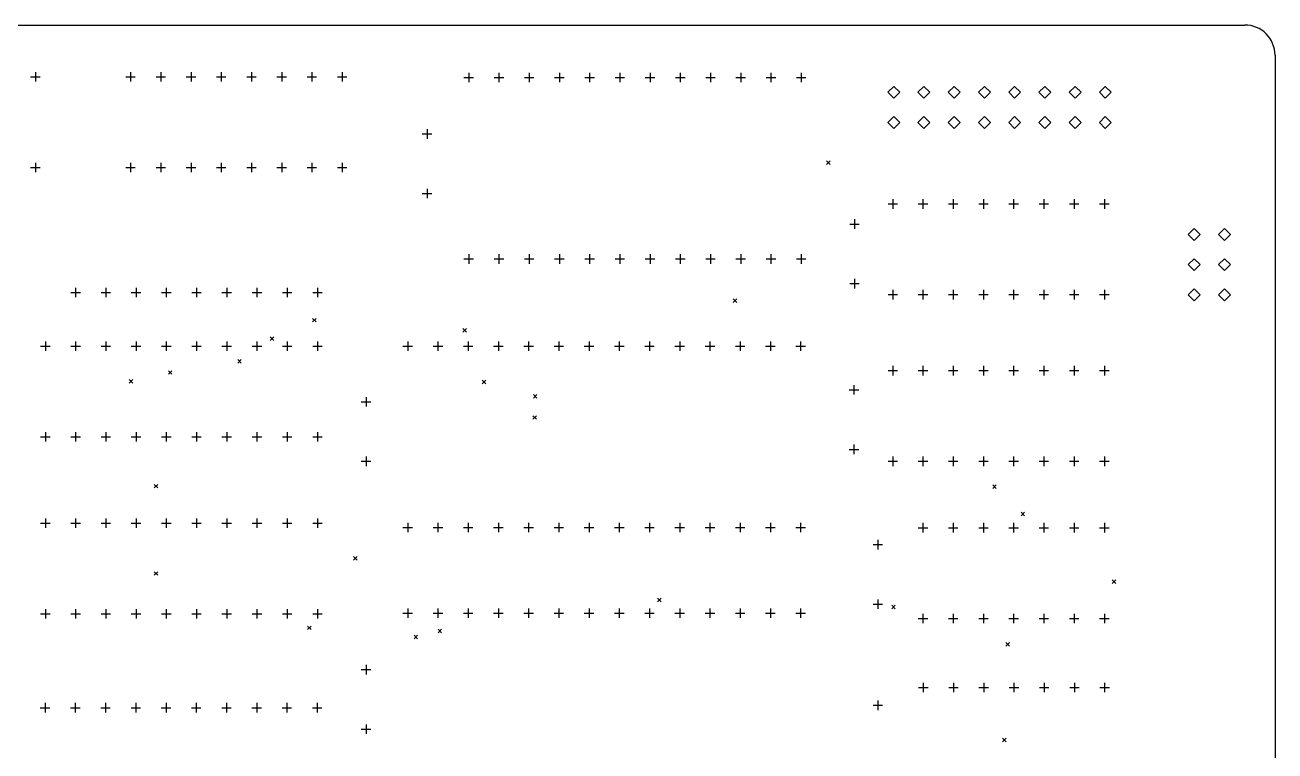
# Model space of a CAD drawing. Extents: x 1.25 to 9.55, y -6.99 to -1.14.
# Drawn here: x 5.415 to 9.551, y -3.544 to -1.143 of the extents above; entities that cross this region are included whole.
import ezdxf

# ---------------------------------------------------------------- set-up
doc = ezdxf.new("R2010")
doc.units = 0
doc.header["$MEASUREMENT"] = 0
doc.layers.add('BLACK', color=7, linetype='CONTINUOUS')

msp = doc.modelspace()

# ---------------------------------------------------------------- linework, layer by layer
at = {"layer": 'BLACK', "linetype": 'CONTINUOUS'}
for p, q in [((1.4392, -1.1437), (9.4508, -1.1427)), ((9.5508, -1.2427), (9.5508, -5.5339)), ((5.4339, -1.3142), (5.4654, -1.3142)), ((5.4496, -1.2984), (5.4496, -1.3299)), ((5.7488, -1.3142), (5.7803, -1.3142)), ((5.7646, -1.2984), (5.7646, -1.3299)), ((5.8488, -1.3142), (5.8803, -1.3142)), ((5.8646, -1.2984), (5.8646, -1.3299)), ((5.9488, -1.3142), (5.9803, -1.3142)), ((5.9646, -1.2984), (5.9646, -1.3299)), ((6.0488, -1.3142), (6.0803, -1.3142)), ((6.0646, -1.2984), (6.0646, -1.3299)), ((6.1488, -1.3142), (6.1803, -1.3142)), ((6.1646, -1.2984), (6.1646, -1.3299)), ((6.2488, -1.3142), (6.2803, -1.3142)), ((6.2646, -1.2984), (6.2646, -1.3299)), ((6.3488, -1.3142), (6.3803, -1.3142)), ((6.3646, -1.2984), (6.3646, -1.3299)), ((6.4488, -1.3142), (6.4803, -1.3142)), ((6.4646, -1.2984), (6.4646, -1.3299)), ((6.8675, -1.3165), (6.899, -1.3165)), ((6.8833, -1.3008), (6.8833, -1.3323)), ((6.9675, -1.3165), (6.999, -1.3165)), ((6.9833, -1.3008), (6.9833, -1.3323)), ((7.0675, -1.3165), (7.099, -1.3165)), ((7.0833, -1.3008), (7.0833, -1.3323)), ((7.1675, -1.3165), (7.199, -1.3165)), ((7.1833, -1.3008), (7.1833, -1.3323)), ((7.2675, -1.3165), (7.299, -1.3165)), ((7.2833, -1.3008), (7.2833, -1.3323)), ((7.3675, -1.3165), (7.399, -1.3165)), ((7.3833, -1.3008), (7.3833, -1.3323)), ((7.4675, -1.3165), (7.499, -1.3165)), ((7.4833, -1.3008), (7.4833, -1.3323)), ((7.5675, -1.3165), (7.599, -1.3165)), ((7.5833, -1.3008), (7.5833, -1.3323)), ((7.6675, -1.3165), (7.699, -1.3165)), ((7.6833, -1.3008), (7.6833, -1.3323)), ((7.7675, -1.3165), (7.799, -1.3165)), ((7.7833, -1.3008), (7.7833, -1.3323)), ((7.8675, -1.3165), (7.899, -1.3165)), ((7.8833, -1.3008), (7.8833, -1.3323)), ((7.9675, -1.3165), (7.999, -1.3165)), ((7.9833, -1.3008), (7.9833, -1.3323)), ((8.2894, -1.3457), (8.2697, -1.3654)), ((8.3091, -1.3654), (8.2894, -1.3457)), ((8.3894, -1.3457), (8.3697, -1.3654)), ((8.4091, -1.3654), (8.3894, -1.3457)), ((8.4894, -1.3457), (8.4697, -1.3654)), ((8.5091, -1.3654), (8.4894, -1.3457)), ((8.5894, -1.3457), (8.5697, -1.3654)), ((8.6091, -1.3654), (8.5894, -1.3457)), ((8.6894, -1.3457), (8.6697, -1.3654)), ((8.7091, -1.3654), (8.6894, -1.3457)), ((8.7894, -1.3457), (8.7697, -1.3654)), ((8.8091, -1.3654), (8.7894, -1.3457)), ((8.8894, -1.3457), (8.8697, -1.3654)), ((8.9091, -1.3654), (8.8894, -1.3457)), ((8.9894, -1.3457), (8.9697, -1.3654)), ((9.0091, -1.3654), (8.9894, -1.3457)), ((8.2697, -1.3654), (8.2894, -1.385)), ((8.2894, -1.385), (8.3091, -1.3654)), ((8.3697, -1.3654), (8.3894, -1.385)), ((8.3894, -1.385), (8.4091, -1.3654)), ((8.4697, -1.3654), (8.4894, -1.385)), ((8.4894, -1.385), (8.5091, -1.3654)), ((8.5697, -1.3654), (8.5894, -1.385)), ((8.5894, -1.385), (8.6091, -1.3654)), ((8.6697, -1.3654), (8.6894, -1.385)), ((8.6894, -1.385), (8.7091, -1.3654)), ((8.7697, -1.3654), (8.7894, -1.385)), ((8.7894, -1.385), (8.8091, -1.3654)), ((8.8697, -1.3654), (8.8894, -1.385)), ((8.8894, -1.385), (8.9091, -1.3654)), ((8.9697, -1.3654), (8.9894, -1.385)), ((8.9894, -1.385), (9.0091, -1.3654)), ((8.2894, -1.4457), (8.2697, -1.4654)), ((8.3091, -1.4654), (8.2894, -1.4457)), ((8.3894, -1.4457), (8.3697, -1.4654)), ((8.4091, -1.4654), (8.3894, -1.4457)), ((8.4894, -1.4457), (8.4697, -1.4654)), ((8.5091, -1.4654), (8.4894, -1.4457)), ((8.5894, -1.4457), (8.5697, -1.4654)), ((8.6091, -1.4654), (8.5894, -1.4457)), ((8.6894, -1.4457), (8.6697, -1.4654)), ((8.7091, -1.4654), (8.6894, -1.4457)), ((8.7894, -1.4457), (8.7697, -1.4654)), ((8.8091, -1.4654), (8.7894, -1.4457)), ((8.8894, -1.4457), (8.8697, -1.4654)), ((8.9091, -1.4654), (8.8894, -1.4457)), ((8.9894, -1.4457), (8.9697, -1.4654)), ((9.0091, -1.4654), (8.9894, -1.4457)), ((6.7455, -1.4874), (6.7455, -1.5189)), ((8.2697, -1.4654), (8.2894, -1.485)), ((8.2894, -1.485), (8.3091, -1.4654)), ((8.3697, -1.4654), (8.3894, -1.485)), ((8.3894, -1.485), (8.4091, -1.4654)), ((8.4697, -1.4654), (8.4894, -1.485)), ((8.4894, -1.485), (8.5091, -1.4654)), ((8.5697, -1.4654), (8.5894, -1.485)), ((8.5894, -1.485), (8.6091, -1.4654)), ((8.6697, -1.4654), (8.6894, -1.485)), ((8.6894, -1.485), (8.7091, -1.4654)), ((8.7697, -1.4654), (8.7894, -1.485)), ((8.7894, -1.485), (8.8091, -1.4654)), ((8.8697, -1.4654), (8.8894, -1.485)), ((8.8894, -1.485), (8.9091, -1.4654)), ((8.9697, -1.4654), (8.9894, -1.485)), ((8.9894, -1.485), (9.0091, -1.4654)), ((6.7297, -1.5031), (6.7612, -1.5031)), ((5.4496, -1.5984), (5.4496, -1.6299)), ((5.7646, -1.5984), (5.7646, -1.6299)), ((5.8646, -1.5984), (5.8646, -1.6299)), ((5.9646, -1.5984), (5.9646, -1.6299)), ((6.0646, -1.5984), (6.0646, -1.6299)), ((6.1646, -1.5984), (6.1646, -1.6299)), ((6.2646, -1.5984), (6.2646, -1.6299)), ((6.3646, -1.5984), (6.3646, -1.6299)), ((6.4646, -1.5984), (6.4646, -1.6299)), ((8.0675, -1.592), (8.0793, -1.6039)), ((8.0793, -1.592), (8.0675, -1.6039)), ((5.4339, -1.6142), (5.4654, -1.6142)), ((5.7488, -1.6142), (5.7803, -1.6142)), ((5.8488, -1.6142), (5.8803, -1.6142)), ((5.9488, -1.6142), (5.9803, -1.6142)), ((6.0488, -1.6142), (6.0803, -1.6142)), ((6.1488, -1.6142), (6.1803, -1.6142)), ((6.2488, -1.6142), (6.2803, -1.6142)), ((6.3488, -1.6142), (6.3803, -1.6142)), ((6.4488, -1.6142), (6.4803, -1.6142)), ((6.7455, -1.6843), (6.7455, -1.7157)), ((6.7297, -1.7), (6.7612, -1.7)), ((8.2705, -1.7346), (8.302, -1.7346)), ((8.2862, -1.7189), (8.2862, -1.7504)), ((8.3705, -1.7346), (8.402, -1.7346)), ((8.3862, -1.7189), (8.3862, -1.7504)), ((8.4705, -1.7346), (8.502, -1.7346)), ((8.4862, -1.7189), (8.4862, -1.7504)), ((8.5705, -1.7346), (8.602, -1.7346)), ((8.5862, -1.7189), (8.5862, -1.7504)), ((8.6705, -1.7346), (8.702, -1.7346)), ((8.6862, -1.7189), (8.6862, -1.7504)), ((8.7705, -1.7346), (8.802, -1.7346)), ((8.7862, -1.7189), (8.7862, -1.7504)), ((8.8705, -1.7346), (8.902, -1.7346)), ((8.8862, -1.7189), (8.8862, -1.7504)), ((8.9705, -1.7346), (9.002, -1.7346)), ((8.9862, -1.7189), (8.9862, -1.7504)), ((8.1437, -1.8012), (8.1752, -1.8012)), ((8.1594, -1.7854), (8.1594, -1.8169)), ((9.2835, -1.8157), (9.2638, -1.8354)), ((9.3031, -1.8354), (9.2835, -1.8157)), ((9.3835, -1.8157), (9.3638, -1.8354)), ((9.4031, -1.8354), (9.3835, -1.8157)), ((9.2638, -1.8354), (9.2835, -1.8551)), ((9.2835, -1.8551), (9.3031, -1.8354)), ((9.3638, -1.8354), (9.3835, -1.8551)), ((9.3835, -1.8551), (9.4031, -1.8354)), ((6.8833, -1.9008), (6.8833, -1.9323)), ((6.9833, -1.9008), (6.9833, -1.9323)), ((7.0833, -1.9008), (7.0833, -1.9323)), ((7.1833, -1.9008), (7.1833, -1.9323)), ((7.2833, -1.9008), (7.2833, -1.9323)), ((7.3833, -1.9008), (7.3833, -1.9323)), ((7.4833, -1.9008), (7.4833, -1.9323)), ((7.5833, -1.9008), (7.5833, -1.9323)), ((7.6833, -1.9008), (7.6833, -1.9323)), ((7.7833, -1.9008), (7.7833, -1.9323)), ((7.8833, -1.9008), (7.8833, -1.9323)), ((7.9833, -1.9008), (7.9833, -1.9323)), ((6.8675, -1.9165), (6.899, -1.9165)), ((6.9675, -1.9165), (6.999, -1.9165)), ((7.0675, -1.9165), (7.099, -1.9165)), ((7.1675, -1.9165), (7.199, -1.9165)), ((7.2675, -1.9165), (7.299, -1.9165)), ((7.3675, -1.9165), (7.399, -1.9165)), ((7.4675, -1.9165), (7.499, -1.9165)), ((7.5675, -1.9165), (7.599, -1.9165)), ((7.6675, -1.9165), (7.699, -1.9165)), ((7.7675, -1.9165), (7.799, -1.9165)), ((7.8675, -1.9165), (7.899, -1.9165)), ((7.9675, -1.9165), (7.999, -1.9165)), ((9.2835, -1.9157), (9.2638, -1.9354)), ((9.2638, -1.9354), (9.2835, -1.9551)), ((9.3031, -1.9354), (9.2835, -1.9157)), ((9.2835, -1.9551), (9.3031, -1.9354)), ((9.3835, -1.9157), (9.3638, -1.9354)), ((9.3638, -1.9354), (9.3835, -1.9551)), ((9.4031, -1.9354), (9.3835, -1.9157)), ((9.3835, -1.9551), (9.4031, -1.9354)), ((8.1594, -1.9823), (8.1594, -2.0138)), ((5.5829, -2.0118), (5.5829, -2.0433)), ((5.6829, -2.0118), (5.6829, -2.0433)), ((5.7829, -2.0118), (5.7829, -2.0433)), ((5.8829, -2.0118), (5.8829, -2.0433)), ((5.9829, -2.0118), (5.9829, -2.0433)), ((6.0829, -2.0118), (6.0829, -2.0433)), ((6.1829, -2.0118), (6.1829, -2.0433)), ((6.2829, -2.0118), (6.2829, -2.0433)), ((6.3829, -2.0118), (6.3829, -2.0433)), ((8.1437, -1.998), (8.1752, -1.998)), ((8.2862, -2.0189), (8.2862, -2.0504)), ((8.3862, -2.0189), (8.3862, -2.0504)), ((8.4862, -2.0189), (8.4862, -2.0504)), ((8.5862, -2.0189), (8.5862, -2.0504)), ((8.6862, -2.0189), (8.6862, -2.0504)), ((8.7862, -2.0189), (8.7862, -2.0504)), ((8.8862, -2.0189), (8.8862, -2.0504)), ((8.9862, -2.0189), (8.9862, -2.0504)), ((9.2835, -2.0157), (9.2638, -2.0354)), ((9.3031, -2.0354), (9.2835, -2.0157)), ((9.3835, -2.0157), (9.3638, -2.0354)), ((9.4031, -2.0354), (9.3835, -2.0157)), ((5.5671, -2.0276), (5.5986, -2.0276)), ((5.6671, -2.0276), (5.6986, -2.0276)), ((5.7671, -2.0276), (5.7986, -2.0276)), ((5.8671, -2.0276), (5.8986, -2.0276)), ((5.9671, -2.0276), (5.9986, -2.0276)), ((6.0671, -2.0276), (6.0986, -2.0276)), ((6.1671, -2.0276), (6.1986, -2.0276)), ((6.2671, -2.0276), (6.2986, -2.0276)), ((6.3671, -2.0276), (6.3986, -2.0276)), ((7.7582, -2.0489), (7.77, -2.0608)), ((7.77, -2.0489), (7.7582, -2.0608)), ((8.2705, -2.0346), (8.302, -2.0346)), ((8.3705, -2.0346), (8.402, -2.0346)), ((8.4705, -2.0346), (8.502, -2.0346)), ((8.5705, -2.0346), (8.602, -2.0346)), ((8.6705, -2.0346), (8.702, -2.0346)), ((8.7705, -2.0346), (8.802, -2.0346)), ((8.8705, -2.0346), (8.902, -2.0346)), ((8.9705, -2.0346), (9.002, -2.0346)), ((9.2638, -2.0354), (9.2835, -2.0551)), ((9.2835, -2.0551), (9.3031, -2.0354)), ((9.3638, -2.0354), (9.3835, -2.0551)), ((9.3835, -2.0551), (9.4031, -2.0354)), ((6.3665, -2.113), (6.3784, -2.1248)), ((6.3784, -2.113), (6.3665, -2.1248)), ((6.8642, -2.1467), (6.876, -2.1585)), ((6.876, -2.1467), (6.8642, -2.1585)), ((5.4829, -2.189), (5.4829, -2.2205)), ((5.5829, -2.189), (5.5829, -2.2205)), ((5.6829, -2.189), (5.6829, -2.2205)), ((5.7829, -2.189), (5.7829, -2.2205)), ((5.8829, -2.189), (5.8829, -2.2205)), ((5.9829, -2.189), (5.9829, -2.2205)), ((6.0829, -2.189), (6.0829, -2.2205)), ((6.1829, -2.189), (6.1829, -2.2205)), ((6.227, -2.1742), (6.2388, -2.186)), ((6.2388, -2.1742), (6.227, -2.186)), ((6.2829, -2.189), (6.2829, -2.2205)), ((6.3829, -2.189), (6.3829, -2.2205)), ((6.6815, -2.189), (6.6815, -2.2205)), ((6.7815, -2.189), (6.7815, -2.2205)), ((6.8815, -2.189), (6.8815, -2.2205)), ((6.9815, -2.189), (6.9815, -2.2205)), ((7.0815, -2.189), (7.0815, -2.2205)), ((7.1815, -2.189), (7.1815, -2.2205)), ((7.2815, -2.189), (7.2815, -2.2205)), ((7.3815, -2.189), (7.3815, -2.2205)), ((7.4815, -2.189), (7.4815, -2.2205)), ((7.5815, -2.189), (7.5815, -2.2205)), ((7.6815, -2.189), (7.6815, -2.2205)), ((7.7815, -2.189), (7.7815, -2.2205)), ((7.8815, -2.189), (7.8815, -2.2205)), ((7.9815, -2.189), (7.9815, -2.2205)), ((5.4671, -2.2047), (5.4986, -2.2047)), ((5.5671, -2.2047), (5.5986, -2.2047)), ((5.6671, -2.2047), (5.6986, -2.2047)), ((5.7671, -2.2047), (5.7986, -2.2047)), ((5.8671, -2.2047), (5.8986, -2.2047)), ((5.9671, -2.2047), (5.9986, -2.2047)), ((6.0671, -2.2047), (6.0986, -2.2047)), ((6.1671, -2.2047), (6.1986, -2.2047)), ((6.2671, -2.2047), (6.2986, -2.2047)), ((6.3671, -2.2047), (6.3986, -2.2047)), ((6.6657, -2.2047), (6.6972, -2.2047)), ((6.7657, -2.2047), (6.7972, -2.2047)), ((6.8657, -2.2047), (6.8972, -2.2047)), ((6.9657, -2.2047), (6.9972, -2.2047)), ((7.0657, -2.2047), (7.0972, -2.2047)), ((7.1657, -2.2047), (7.1972, -2.2047)), ((7.2657, -2.2047), (7.2972, -2.2047)), ((7.3657, -2.2047), (7.3972, -2.2047)), ((7.4657, -2.2047), (7.4972, -2.2047)), ((7.5657, -2.2047), (7.5972, -2.2047)), ((7.6657, -2.2047), (7.6972, -2.2047)), ((7.7657, -2.2047), (7.7972, -2.2047)), ((7.8657, -2.2047), (7.8972, -2.2047)), ((7.9657, -2.2047), (7.9972, -2.2047)), ((6.1191, -2.2494), (6.1309, -2.2612)), ((6.1309, -2.2494), (6.1191, -2.2612)), ((8.2862, -2.2701), (8.2862, -2.3016)), ((8.3862, -2.2701), (8.3862, -2.3016)), ((8.4862, -2.2701), (8.4862, -2.3016)), ((8.5862, -2.2701), (8.5862, -2.3016)), ((8.6862, -2.2701), (8.6862, -2.3016)), ((8.7862, -2.2701), (8.7862, -2.3016)), ((8.8862, -2.2701), (8.8862, -2.3016)), ((8.9862, -2.2701), (8.9862, -2.3016)), ((5.7605, -2.3153), (5.7723, -2.3271)), ((5.7723, -2.3153), (5.7605, -2.3271)), ((5.8896, -2.2862), (5.9014, -2.298)), ((5.9014, -2.2862), (5.8896, -2.298)), ((8.2705, -2.2858), (8.302, -2.2858)), ((8.3705, -2.2858), (8.402, -2.2858)), ((8.4705, -2.2858), (8.502, -2.2858)), ((8.5705, -2.2858), (8.602, -2.2858)), ((8.6705, -2.2858), (8.702, -2.2858)), ((8.7705, -2.2858), (8.802, -2.2858)), ((8.8705, -2.2858), (8.902, -2.2858)), ((8.9705, -2.2858), (9.002, -2.2858)), ((6.9279, -2.3174), (6.9397, -2.3292)), ((6.9397, -2.3174), (6.9279, -2.3292)), ((8.1421, -2.3496), (8.1736, -2.3496)), ((8.1579, -2.3339), (8.1579, -2.3654)), ((6.528, -2.389), (6.5594, -2.389)), ((6.5437, -2.3732), (6.5437, -2.4047)), ((7.0974, -2.3653), (7.1092, -2.3771)), ((7.1092, -2.3653), (7.0974, -2.3771)), ((7.0952, -2.4351), (7.1071, -2.4469)), ((7.1071, -2.4351), (7.0952, -2.4469)), ((5.4671, -2.5047), (5.4986, -2.5047)), ((5.4829, -2.489), (5.4829, -2.5205)), ((5.5671, -2.5047), (5.5986, -2.5047)), ((5.5829, -2.489), (5.5829, -2.5205)), ((5.6671, -2.5047), (5.6986, -2.5047)), ((5.6829, -2.489), (5.6829, -2.5205)), ((5.7671, -2.5047), (5.7986, -2.5047)), ((5.7829, -2.489), (5.7829, -2.5205)), ((5.8671, -2.5047), (5.8986, -2.5047)), ((5.8829, -2.489), (5.8829, -2.5205)), ((5.9671, -2.5047), (5.9986, -2.5047)), ((5.9829, -2.489), (5.9829, -2.5205)), ((6.0671, -2.5047), (6.0986, -2.5047)), ((6.0829, -2.489), (6.0829, -2.5205)), ((6.1671, -2.5047), (6.1986, -2.5047)), ((6.1829, -2.489), (6.1829, -2.5205)), ((6.2671, -2.5047), (6.2986, -2.5047)), ((6.2829, -2.489), (6.2829, -2.5205)), ((6.3671, -2.5047), (6.3986, -2.5047)), ((6.3829, -2.489), (6.3829, -2.5205)), ((8.1421, -2.5465), (8.1736, -2.5465)), ((8.1579, -2.5307), (8.1579, -2.5622)), ((6.528, -2.5858), (6.5594, -2.5858)), ((6.5437, -2.5701), (6.5437, -2.6016)), ((8.2705, -2.5858), (8.302, -2.5858)), ((8.2862, -2.5701), (8.2862, -2.6016)), ((8.3705, -2.5858), (8.402, -2.5858)), ((8.3862, -2.5701), (8.3862, -2.6016)), ((8.4705, -2.5858), (8.502, -2.5858)), ((8.4862, -2.5701), (8.4862, -2.6016)), ((8.5705, -2.5858), (8.602, -2.5858)), ((8.5862, -2.5701), (8.5862, -2.6016)), ((8.6705, -2.5858), (8.702, -2.5858)), ((8.6862, -2.5701), (8.6862, -2.6016)), ((8.7705, -2.5858), (8.802, -2.5858)), ((8.7862, -2.5701), (8.7862, -2.6016)), ((8.8705, -2.5858), (8.902, -2.5858)), ((8.8862, -2.5701), (8.8862, -2.6016)), ((8.9705, -2.5858), (9.002, -2.5858)), ((8.9862, -2.5701), (8.9862, -2.6016)), ((5.8425, -2.662), (5.8544, -2.6738)), ((5.8544, -2.662), (5.8425, -2.6738)), ((8.617, -2.6639), (8.6288, -2.6757)), ((8.6288, -2.6639), (8.617, -2.6757)), ((8.7106, -2.7542), (8.7224, -2.766)), ((8.7224, -2.7542), (8.7106, -2.766)), ((5.4671, -2.7906), (5.4986, -2.7906)), ((5.4829, -2.7748), (5.4829, -2.8063)), ((5.5671, -2.7906), (5.5986, -2.7906)), ((5.5829, -2.7748), (5.5829, -2.8063)), ((5.6671, -2.7906), (5.6986, -2.7906)), ((5.6829, -2.7748), (5.6829, -2.8063)), ((5.7671, -2.7906), (5.7986, -2.7906)), ((5.7829, -2.7748), (5.7829, -2.8063)), ((5.8671, -2.7906), (5.8986, -2.7906)), ((5.8829, -2.7748), (5.8829, -2.8063)), ((5.9671, -2.7906), (5.9986, -2.7906)), ((5.9829, -2.7748), (5.9829, -2.8063)), ((6.0671, -2.7906), (6.0986, -2.7906)), ((6.0829, -2.7748), (6.0829, -2.8063)), ((6.1671, -2.7906), (6.1986, -2.7906)), ((6.1829, -2.7748), (6.1829, -2.8063)), ((6.2671, -2.7906), (6.2986, -2.7906)), ((6.2829, -2.7748), (6.2829, -2.8063)), ((6.3671, -2.7906), (6.3986, -2.7906)), ((6.3829, -2.7748), (6.3829, -2.8063)), ((6.6657, -2.8047), (6.6972, -2.8047)), ((6.6815, -2.789), (6.6815, -2.8205)), ((6.7657, -2.8047), (6.7972, -2.8047)), ((6.7815, -2.789), (6.7815, -2.8205)), ((6.8657, -2.8047), (6.8972, -2.8047)), ((6.8815, -2.789), (6.8815, -2.8205)), ((6.9657, -2.8047), (6.9972, -2.8047)), ((6.9815, -2.789), (6.9815, -2.8205)), ((7.0657, -2.8047), (7.0972, -2.8047)), ((7.0815, -2.789), (7.0815, -2.8205)), ((7.1657, -2.8047), (7.1972, -2.8047)), ((7.1815, -2.789), (7.1815, -2.8205)), ((7.2657, -2.8047), (7.2972, -2.8047)), ((7.2815, -2.789), (7.2815, -2.8205)), ((7.3657, -2.8047), (7.3972, -2.8047)), ((7.3815, -2.789), (7.3815, -2.8205)), ((7.4657, -2.8047), (7.4972, -2.8047)), ((7.4815, -2.789), (7.4815, -2.8205)), ((7.5657, -2.8047), (7.5972, -2.8047)), ((7.5815, -2.789), (7.5815, -2.8205)), ((7.6657, -2.8047), (7.6972, -2.8047)), ((7.6815, -2.789), (7.6815, -2.8205)), ((7.7657, -2.8047), (7.7972, -2.8047)), ((7.7815, -2.789), (7.7815, -2.8205)), ((7.8657, -2.8047), (7.8972, -2.8047)), ((7.8815, -2.789), (7.8815, -2.8205)), ((7.9657, -2.8047), (7.9972, -2.8047)), ((7.9815, -2.789), (7.9815, -2.8205)), ((8.3705, -2.8055), (8.402, -2.8055)), ((8.3862, -2.7898), (8.3862, -2.8213)), ((8.4705, -2.8055), (8.502, -2.8055)), ((8.4862, -2.7898), (8.4862, -2.8213)), ((8.5705, -2.8055), (8.602, -2.8055)), ((8.5862, -2.7898), (8.5862, -2.8213)), ((8.6705, -2.8055), (8.702, -2.8055)), ((8.6862, -2.7898), (8.6862, -2.8213)), ((8.7705, -2.8055), (8.802, -2.8055)), ((8.7862, -2.7898), (8.7862, -2.8213)), ((8.8705, -2.8055), (8.902, -2.8055)), ((8.8862, -2.7898), (8.8862, -2.8213)), ((8.9705, -2.8055), (9.002, -2.8055)), ((8.9862, -2.7898), (8.9862, -2.8213)), ((8.2366, -2.8457), (8.2366, -2.8772)), ((8.2209, -2.8614), (8.2524, -2.8614)), ((6.5021, -2.9007), (6.5139, -2.9125)), ((6.5139, -2.9007), (6.5021, -2.9125)), ((5.8432, -2.9509), (5.855, -2.9627)), ((5.855, -2.9509), (5.8432, -2.9627)), ((9.0121, -2.9781), (9.0239, -2.9899)), ((9.0239, -2.9781), (9.0121, -2.9899)), ((7.5078, -3.0389), (7.5196, -3.0507)), ((7.5196, -3.0389), (7.5078, -3.0507)), ((8.2209, -3.0583), (8.2524, -3.0583)), ((8.2366, -3.0425), (8.2366, -3.074)), ((5.4671, -3.0906), (5.4986, -3.0906)), ((5.4829, -3.0748), (5.4829, -3.1063)), ((5.5671, -3.0906), (5.5986, -3.0906)), ((5.5829, -3.0748), (5.5829, -3.1063)), ((5.6671, -3.0906), (5.6986, -3.0906)), ((5.6829, -3.0748), (5.6829, -3.1063)), ((5.7671, -3.0906), (5.7986, -3.0906)), ((5.7829, -3.0748), (5.7829, -3.1063)), ((5.8671, -3.0906), (5.8986, -3.0906)), ((5.8829, -3.0748), (5.8829, -3.1063)), ((5.9671, -3.0906), (5.9986, -3.0906)), ((5.9829, -3.0748), (5.9829, -3.1063)), ((6.0671, -3.0906), (6.0986, -3.0906)), ((6.0829, -3.0748), (6.0829, -3.1063)), ((6.1671, -3.0906), (6.1986, -3.0906)), ((6.1829, -3.0748), (6.1829, -3.1063)), ((6.2671, -3.0906), (6.2986, -3.0906)), ((6.2829, -3.0748), (6.2829, -3.1063)), ((6.3671, -3.0906), (6.3986, -3.0906)), ((6.3829, -3.0748), (6.3829, -3.1063)), ((6.6657, -3.0882), (6.6972, -3.0882)), ((6.6815, -3.0724), (6.6815, -3.1039)), ((6.7657, -3.0882), (6.7972, -3.0882)), ((6.7815, -3.0724), (6.7815, -3.1039)), ((6.8657, -3.0882), (6.8972, -3.0882)), ((6.8815, -3.0724), (6.8815, -3.1039)), ((6.9657, -3.0882), (6.9972, -3.0882)), ((6.9815, -3.0724), (6.9815, -3.1039)), ((7.0657, -3.0882), (7.0972, -3.0882)), ((7.0815, -3.0724), (7.0815, -3.1039)), ((7.1657, -3.0882), (7.1972, -3.0882)), ((7.1815, -3.0724), (7.1815, -3.1039)), ((7.2657, -3.0882), (7.2972, -3.0882)), ((7.2815, -3.0724), (7.2815, -3.1039)), ((7.3657, -3.0882), (7.3972, -3.0882)), ((7.3815, -3.0724), (7.3815, -3.1039)), ((7.4657, -3.0882), (7.4972, -3.0882)), ((7.4815, -3.0724), (7.4815, -3.1039)), ((7.5657, -3.0882), (7.5972, -3.0882)), ((7.5815, -3.0724), (7.5815, -3.1039)), ((7.6657, -3.0882), (7.6972, -3.0882)), ((7.6815, -3.0724), (7.6815, -3.1039)), ((7.7657, -3.0882), (7.7972, -3.0882)), ((7.7815, -3.0724), (7.7815, -3.1039)), ((7.8657, -3.0882), (7.8972, -3.0882)), ((7.8815, -3.0724), (7.8815, -3.1039)), ((7.9657, -3.0882), (7.9972, -3.0882)), ((7.9815, -3.0724), (7.9815, -3.1039)), ((8.2827, -3.0619), (8.2945, -3.0737)), ((8.2945, -3.0619), (8.2827, -3.0737)), ((8.3862, -3.0898), (8.3862, -3.1213)), ((8.4862, -3.0898), (8.4862, -3.1213)), ((8.5862, -3.0898), (8.5862, -3.1213)), ((8.6862, -3.0898), (8.6862, -3.1213)), ((8.7862, -3.0898), (8.7862, -3.1213)), ((8.8862, -3.0898), (8.8862, -3.1213)), ((8.9862, -3.0898), (8.9862, -3.1213)), ((6.3504, -3.1307), (6.3622, -3.1425)), ((6.3622, -3.1307), (6.3504, -3.1425)), ((6.782, -3.1413), (6.7938, -3.1531)), ((6.7938, -3.1413), (6.782, -3.1531)), ((8.3705, -3.1055), (8.402, -3.1055)), ((8.4705, -3.1055), (8.502, -3.1055)), ((8.5705, -3.1055), (8.602, -3.1055)), ((8.6705, -3.1055), (8.702, -3.1055)), ((8.7705, -3.1055), (8.802, -3.1055)), ((8.8705, -3.1055), (8.902, -3.1055)), ((8.9705, -3.1055), (9.002, -3.1055)), ((6.7025, -3.1614), (6.7143, -3.1732)), ((6.7143, -3.1614), (6.7025, -3.1732)), ((8.6605, -3.1851), (8.6723, -3.1969)), ((8.6723, -3.1851), (8.6605, -3.1969)), ((6.5437, -3.2591), (6.5437, -3.2906)), ((6.528, -3.2748), (6.5594, -3.2748)), ((8.3715, -3.3339), (8.403, -3.3339)), ((8.3872, -3.3181), (8.3872, -3.3496)), ((8.4715, -3.3339), (8.503, -3.3339)), ((8.4872, -3.3181), (8.4872, -3.3496)), ((8.5715, -3.3339), (8.603, -3.3339)), ((8.5872, -3.3181), (8.5872, -3.3496)), ((8.6715, -3.3339), (8.703, -3.3339)), ((8.6872, -3.3181), (8.6872, -3.3496)), ((8.7715, -3.3339), (8.803, -3.3339)), ((8.7872, -3.3181), (8.7872, -3.3496)), ((8.8715, -3.3339), (8.903, -3.3339)), ((8.8872, -3.3181), (8.8872, -3.3496)), ((8.9715, -3.3339), (9.003, -3.3339)), ((8.9872, -3.3181), (8.9872, -3.3496)), ((5.4819, -3.385), (5.4819, -3.4165)), ((5.5819, -3.385), (5.5819, -3.4165)), ((5.6819, -3.385), (5.6819, -3.4165)), ((5.7819, -3.385), (5.7819, -3.4165)), ((5.8819, -3.385), (5.8819, -3.4165)), ((5.9819, -3.385), (5.9819, -3.4165)), ((6.0819, -3.385), (6.0819, -3.4165)), ((6.1819, -3.385), (6.1819, -3.4165)), ((6.2819, -3.385), (6.2819, -3.4165)), ((6.3819, -3.385), (6.3819, -3.4165)), ((8.2366, -3.3772), (8.2366, -3.4087)), ((5.4661, -3.4008), (5.4976, -3.4008)), ((5.5661, -3.4008), (5.5976, -3.4008)), ((5.6661, -3.4008), (5.6976, -3.4008)), ((5.7661, -3.4008), (5.7976, -3.4008)), ((5.8661, -3.4008), (5.8976, -3.4008)), ((5.9661, -3.4008), (5.9976, -3.4008)), ((6.0661, -3.4008), (6.0976, -3.4008)), ((6.1661, -3.4008), (6.1976, -3.4008)), ((6.2661, -3.4008), (6.2976, -3.4008)), ((6.3661, -3.4008), (6.3976, -3.4008)), ((8.2209, -3.3929), (8.2524, -3.3929)), ((6.528, -3.4717), (6.5594, -3.4717)), ((6.5437, -3.4559), (6.5437, -3.4874)), ((8.6497, -3.5021), (8.6615, -3.514)), ((8.6615, -3.5021), (8.6497, -3.514))]:
    msp.add_line(p, q, dxfattribs=at)
at = {"layer": 'BLACK'}
msp.add_arc((9.4508, -1.2427), 0.1, 0, 90, dxfattribs=at)

doc.saveas('drawing.dxf')
